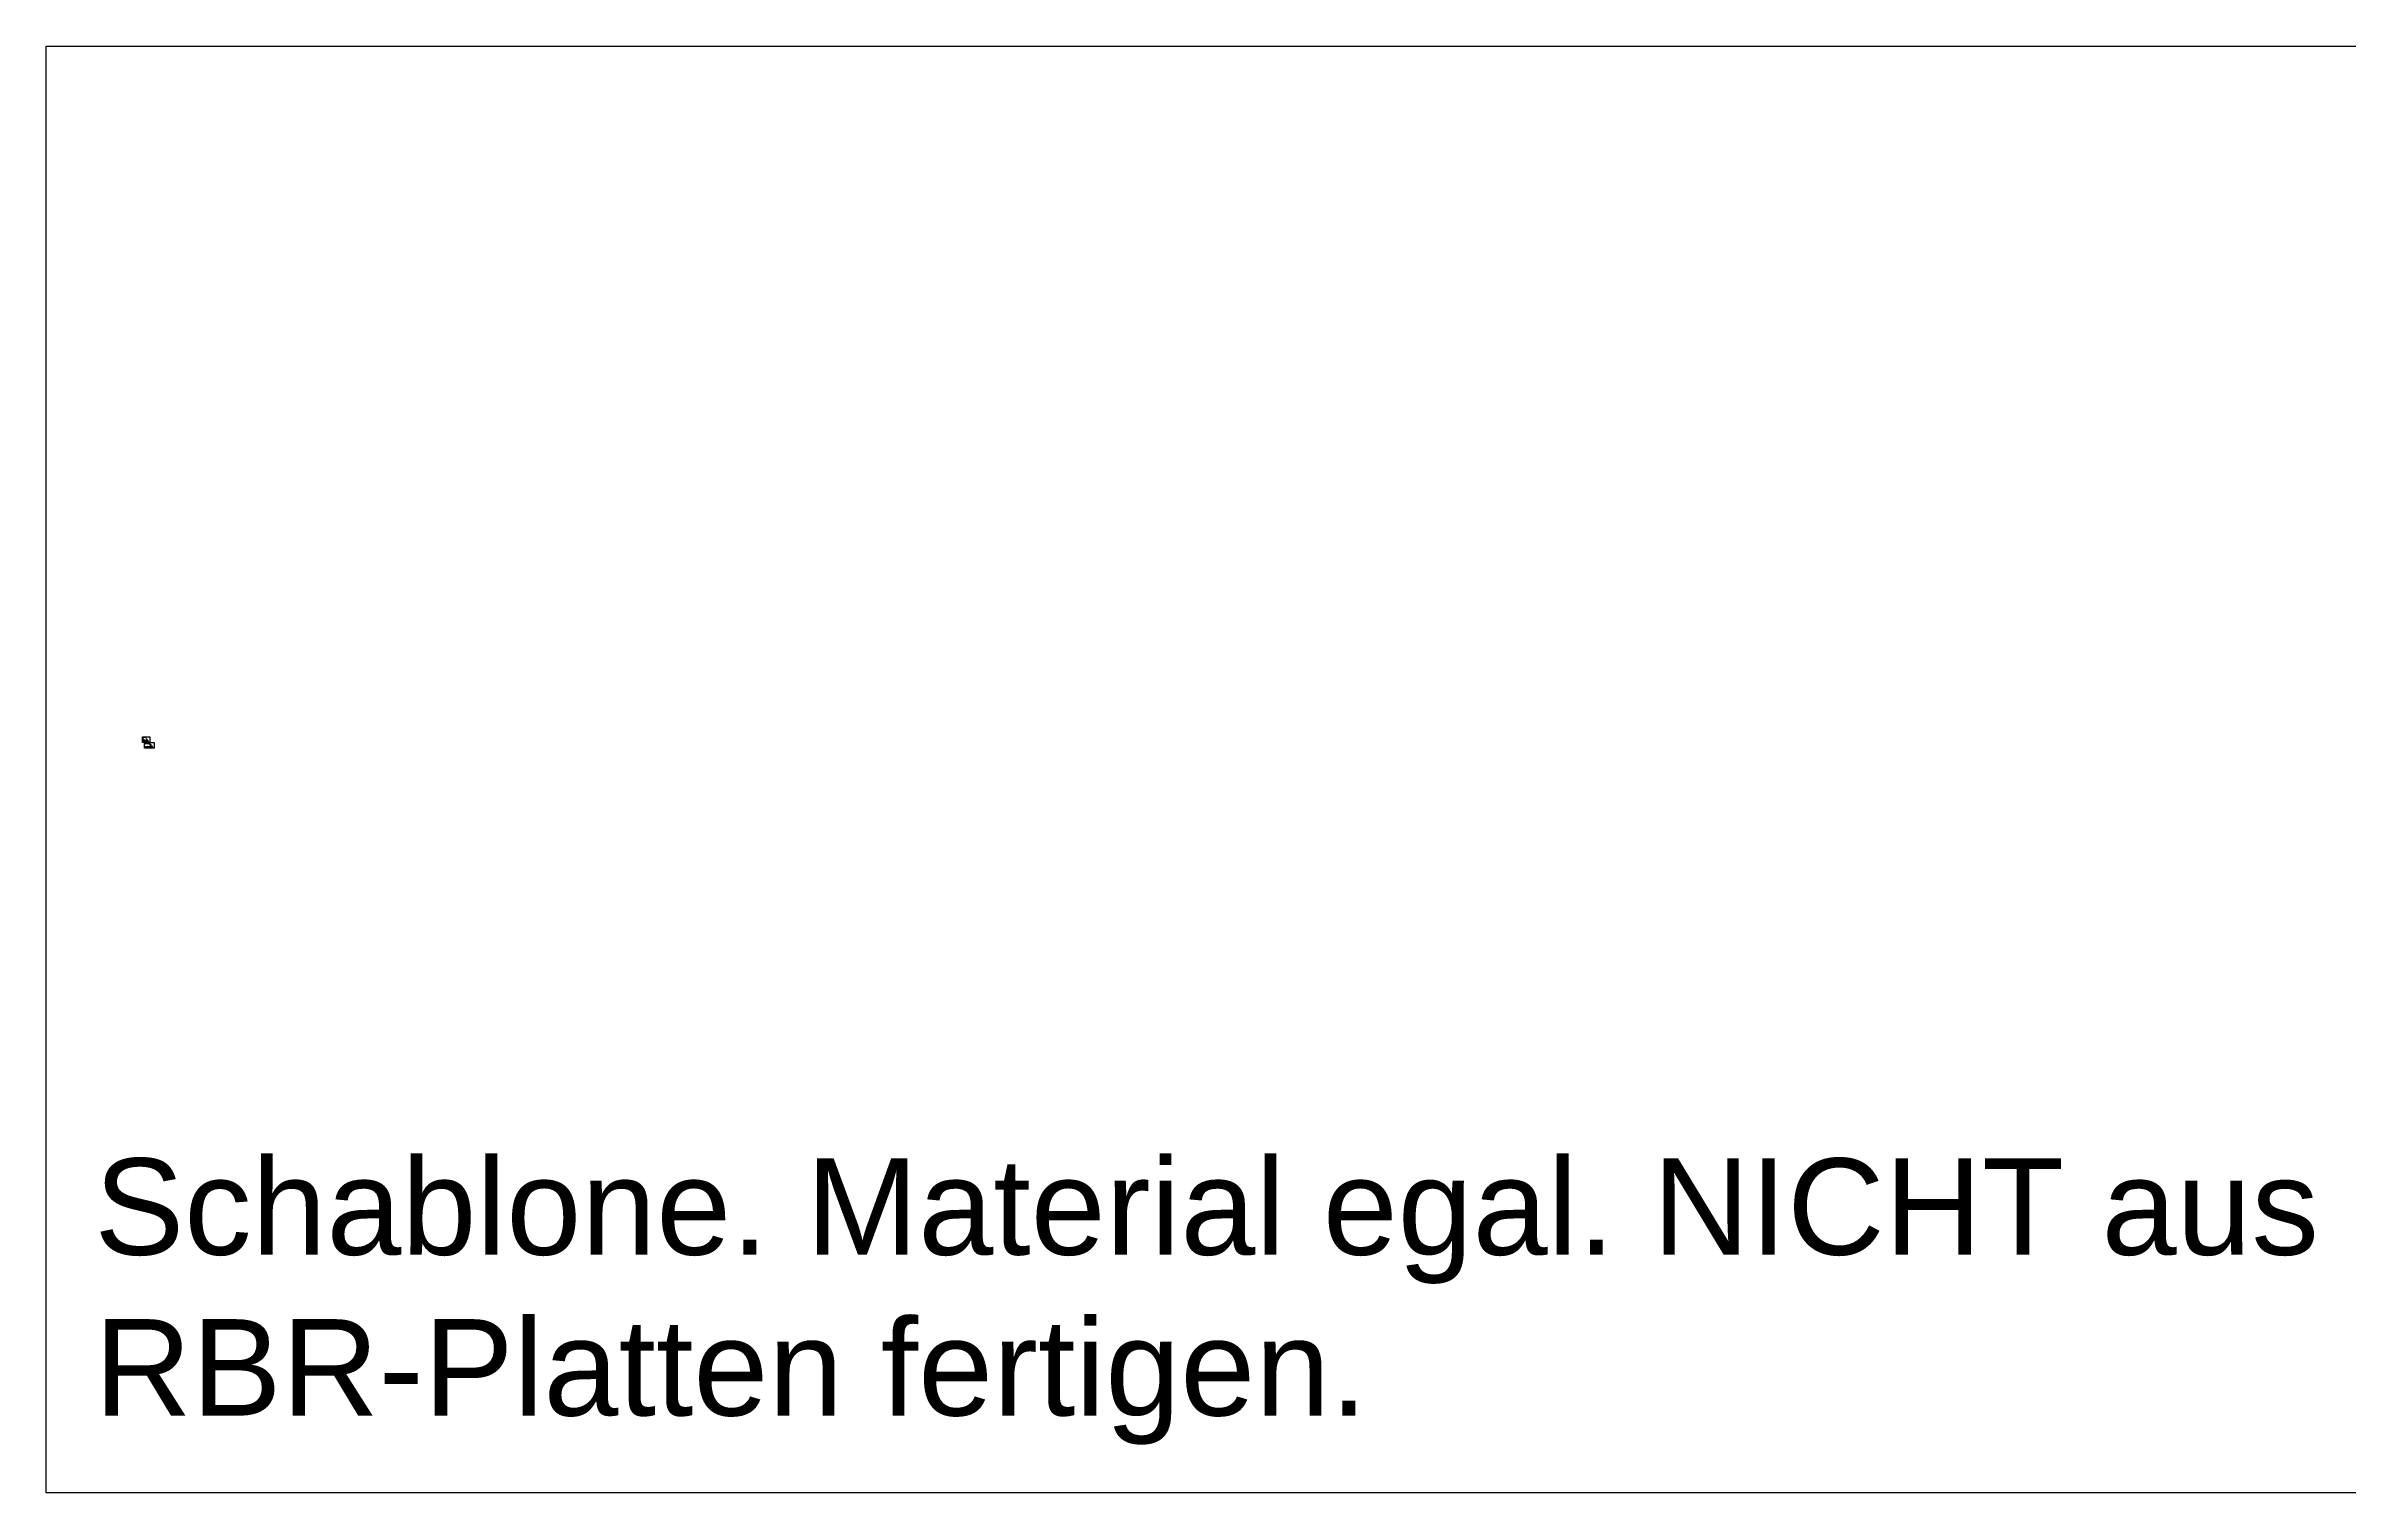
# Model space of a CAD drawing. Header units: millimetres. Extents: x 3800000 to 6300000, y 450000 to 1350000.
# Drawn here: x 3800000 to 4277605, y 1050000 to 1350000 of the extents above; entities that cross this region are included whole.
import ezdxf

# ---------------------------------------------------------------- set-up
doc = ezdxf.new("R2010")
doc.units = ezdxf.units.MM
for name, color, linetype, true_color in [('ANSICHT 01 Planinhalt', 7, 'Continuous', 0xffffff), ('Inside', 160, 'Continuous', 0x3a3aff), ('Outside', 2, 'Continuous', 0xffff00), ('TXT', 7, 'Continuous', 0xffffff)]:
    doc.layers.add(name, color=color, linetype=linetype, true_color=true_color)
doc.styles.add('Arial Regular', font='arial.ttf')

msp = doc.modelspace()

# ---------------------------------------------------------------- linework, layer by layer
at = {"layer": 'ANSICHT 01 Planinhalt'}
msp.add_lwpolyline([(3800000, 1350000), (4300000, 1350000), (4300000, 1050000), (3800000, 1050000)], close=True, dxfattribs=at)
at = {"layer": 'Inside'}
for points in [[(3820122.4, 1206676), (3820058.6, 1206673.5), (3820058.6, 1206629.7), (3820064.6, 1206629.7), (3820064.6, 1206667.7), (3820122.7, 1206670)], [(3820062.6, 1206501.6), (3820058.6, 1206501.6), (3820058.6, 1206531.6), (3820062.6, 1206531.6)], [(3820058.6, 1206343.6), (3820058.6, 1206403.6), (3820102.6, 1206403.6), (3820102.6, 1206401.6), (3820064.6, 1206401.6), (3820064.6, 1206343.6)], [(3820062.6, 1206217), (3820058.6, 1206217), (3820058.6, 1206247), (3820062.6, 1206247)], [(3820083.6, 1206073.5), (3820058.6, 1206073.5), (3820058.6, 1206120.5), (3820064.6, 1206120.5), (3820064.6, 1206082.5), (3820082.6, 1206082.5), (3820082.6, 1206077.5), (3820083.6, 1206077.5)], [(3820189.1, 1206674.6), (3820189, 1206678.6), (3820218.9, 1206679.8), (3820219.1, 1206675.8)], [(3820345.4, 1206684.7), (3820285.5, 1206682.4), (3820287.2, 1206638.4), (3820289.2, 1206638.5), (3820287.7, 1206676.5), (3820345.7, 1206678.7)], [(3820413, 1206683.4), (3820412.8, 1206687.3), (3820442.8, 1206688.5), (3820443, 1206684.5)], [(3820452.6, 1204493.5), (3820448.6, 1204493.5), (3820448.6, 1204523.5), (3820452.6, 1204523.5)], [(3820498.6, 1204557.5), (3820498.6, 1204493.5), (3820458.6, 1204493.5), (3820458.6, 1204499.5), (3820496.6, 1204499.5), (3820496.6, 1204557.5)], [(3820510.3, 1206691.1), (3820572.3, 1206693.5), (3820598.3, 1206660.6), (3820593.6, 1206656.9), (3820569.4, 1206687.4), (3820510.5, 1206685.1)], [(3820685.6, 1204497.5), (3820685.6, 1204493.5), (3820655.6, 1204493.5), (3820655.6, 1204497.5)], [(3820732.7, 1206490.7), (3820729.6, 1206488.2), (3820711, 1206511.7), (3820714.1, 1206514.2)], [(3820882.6, 1204557.5), (3820882.6, 1204493.5), (3820842.6, 1204493.5), (3820842.6, 1204499.5), (3820880.6, 1204499.5), (3820880.6, 1204557.5)], [(3820848.6, 1206344.3), (3820885.8, 1206297.2), (3820851.3, 1206269.9), (3820850, 1206271.5), (3820879.8, 1206295.1), (3820843.8, 1206340.6)], [(3821067.1, 1204497.5), (3821067.1, 1204493.5), (3821037.1, 1204493.5), (3821037.1, 1204497.5)], [(3821066.8, 1205965.3), (3821117, 1206005), (3821141.8, 1205973.6), (3821126.9, 1205961.8), (3821125.7, 1205963.4), (3821135.9, 1205971.4), (3821113.5, 1205999.7), (3821068, 1205963.7)], [(3821221.6, 1204493.5), (3821341.6, 1204493.5), (3821341.6, 1204499.5), (3821282.6, 1204499.5), (3821282.6, 1204557.5), (3821280.6, 1204557.5), (3821280.6, 1204499.5), (3821221.6, 1204499.5)], [(3821275.5, 1205804.6), (3821272.4, 1205802.1), (3821253.8, 1205825.6), (3821256.9, 1205828.1)], [(3821519.5, 1204497.5), (3821519.5, 1204493.5), (3821489.5, 1204493.5), (3821489.5, 1204497.5)], [(3821602.8, 1205390.9), (3821599.7, 1205388.4), (3821581.1, 1205411.9), (3821584.2, 1205414.4)], [(3821707.4, 1204557.5), (3821707.4, 1204493.5), (3821667.4, 1204493.5), (3821667.4, 1204499.5), (3821705.4, 1204499.5), (3821705.4, 1204557.5)], [(3821671.7, 1205200.6), (3821721.9, 1205240.3), (3821746.7, 1205208.9), (3821731.8, 1205197.2), (3821730.6, 1205198.7), (3821740.8, 1205206.8), (3821718.5, 1205235), (3821673, 1205199)], [(3821878.2, 1204497.5), (3821878.2, 1204493.5), (3821848.2, 1204493.5), (3821848.2, 1204497.5)], [(3821880.9, 1205039.4), (3821877.8, 1205036.9), (3821859.1, 1205060.4), (3821862.3, 1205062.9)], [(3822033.7, 1204846.3), (3821996.4, 1204893.3), (3821961.9, 1204866), (3821963.2, 1204864.4), (3821993, 1204888), (3822029, 1204842.5)], [(3822017, 1204557.5), (3822017, 1204493.5), (3822087, 1204493.5), (3822087, 1204499.5), (3822019, 1204499.5), (3822019, 1204557.5)], [(3822146, 1204573.5), (3822046, 1204573.5), (3822046, 1204603.5), (3822048, 1204603.5), (3822048, 1204575.5), (3822146, 1204575.5)], [(3822097, 1204493.5), (3822093, 1204493.5), (3822093, 1204523.5), (3822097, 1204523.5)], [(3822161.3, 1204684.9), (3822158.2, 1204682.4), (3822139.6, 1204705.9), (3822142.7, 1204708.4)], [(3822185.7, 1204493.5), (3822181.7, 1204493.5), (3822181.7, 1204523.5), (3822185.7, 1204523.5)], [(3822192.5, 1204493.5), (3822312.7, 1204493.5), (3822270.4, 1204547.1), (3822265.7, 1204543.3), (3822300.3, 1204499.5), (3822194.5, 1204499.5), (3822194.5, 1204527.5), (3822192.5, 1204527.5)]]:
    msp.add_lwpolyline(points, close=True, dxfattribs=at)
for points in [[(3820876.6, 1205941.9, 1), (3820876.6, 1205932.7), (3820876.6, 1205912.3), (3820451.6, 1205912.3), (3820451.6, 1205932.7, 1), (3820451.6, 1205941.9), (3820451.6, 1205962.3), (3820876.6, 1205962.3)], [(3821301.6, 1205404.6, 1), (3821301.6, 1205395.4), (3821301.6, 1205375), (3820451.6, 1205375), (3820451.6, 1205395.4, 1), (3820451.6, 1205404.6), (3820451.6, 1205425), (3821301.6, 1205425)], [(3822051.6, 1204668.1), (3822051.6, 1204688.5), (3820451.6, 1204688.5), (3820451.6, 1204668.1, -1), (3820451.6, 1204658.9), (3820451.6, 1204638.5), (3822051.6, 1204638.5), (3822051.6, 1204658.9, -1)]]:
    msp.add_lwpolyline(points, format="xyb", close=True, dxfattribs=at)
at = {"layer": 'Outside'}
for points in [[(3821402.9, 1205593.5), (3821246.3, 1205593.5), (3820794.9, 1206164.1), (3820778.9, 1206151.4, -1), (3820771.7, 1206145.7), (3820755.7, 1206133.1), (3821182.6, 1205593.5), (3820433.6, 1205593.5), (3820433.6, 1206128.5), (3820196.8, 1206128.5), (3820196.8, 1206153.5), (3820194.8, 1206153.5), (3820194.8, 1206128.5), (3820123.6, 1206128.5), (3820123.6, 1206125.5), (3820096.8, 1206125.5), (3820096.8, 1206123.5), (3820123.6, 1206123.5), (3820123.6, 1205593.5), (3820000, 1205593.5), (3820000, 1206793.5), (3821500, 1206793.5), (3821500, 1205593.5), (3821442.5, 1205593.5), (3821390.7, 1205659.1), (3821385.9, 1205655.3), (3821422.5, 1205609.1)], [(3821460.4, 1205561.2), (3821465.1, 1205564.9), (3821442.5, 1205593.5), (3822433.6, 1205593.5), (3822433.6, 1204393.5), (3820433.6, 1204393.5), (3820433.6, 1205593.5), (3821182.6, 1205593.5), (3821872.5, 1204721.4), (3821888.5, 1204734.1, -1), (3821895.7, 1204739.8), (3821911.7, 1204752.4), (3821246.3, 1205593.5), (3821402.9, 1205593.5), (3821377.1, 1205573.1), (3821378.3, 1205571.5), (3821423.8, 1205607.5)]]:
    msp.add_lwpolyline(points, format="xyb", close=True, dxfattribs=at)
msp.add_lwpolyline([(3821010.7, 1206139.3), (3821007.6, 1206136.9), (3820988.9, 1206160.4), (3820992.1, 1206162.9)], close=True, dxfattribs=at)

# ---------------------------------------------------------------- texts
at = {"layer": 'ANSICHT 01 Planinhalt', "color": 1, "true_color": 0xff0000, "insert": (3810000, 1060000), "char_height": 20000, "width": 955434.783, "attachment_point": 7, "style": 'Arial Regular'}
msp.add_mtext('{\\fArial;Schablone. Material egal. NICHT aus}\\P{\\fArial;RBR-Platten fertigen.}', dxfattribs=at)
at = {"layer": 'TXT', "char_height": 100, "attachment_point": 5, "style": 'Arial Regular'}
for s, insert, width in [('Schablone 1', (3820750, 1206193.5), 1682.609), ('2 Stk.', (3820750, 1205993.5), 879.348), ('Schablone 2', (3821433.6, 1204993.5), 1718.478), ('2 Stk.', (3821433.6, 1204793.5), 879.348)]:
    msp.add_mtext(s, dxfattribs=dict(at, insert=insert, width=width))

doc.saveas('drawing.dxf')
